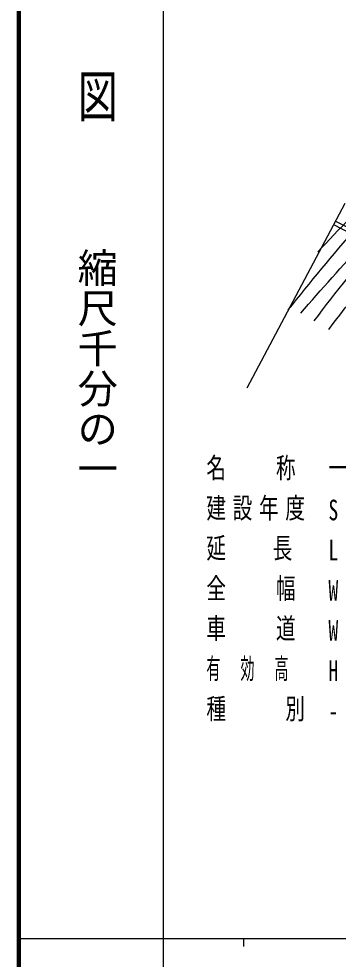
# Model space of a CAD drawing. Units: millimetres, scale not verified. Extents: x 40000 to 680000, y 20000 to 380000.
# Drawn here: x 40000 to 79830, y 202409 to 319525 of the extents above; entities that cross this region are included whole.
import ezdxf
from ezdxf.enums import TextEntityAlignment as Align

# ---------------------------------------------------------------- set-up
doc = ezdxf.new("R2010")
doc.units = ezdxf.units.MM
doc.header["$LTSCALE"] = 1000
for name, color, linetype, lineweight in [('M-BGD', 7, 'Continuous', 25), ('M-BMK-SRVR', 3, 'Continuous', 25), ('M-TTL', 2, 'Continuous', 140), ('M-TTL-BAND', 7, 'Continuous', 25)]:
    doc.layers.add(name, color=color, linetype=linetype, lineweight=lineweight)
doc.layers.add('M-STR-STR1', color=1, linetype='Continuous')
doc.styles.add('@ＭＳ ゴシック', font='')
doc.styles.add('ＭＳ ゴシック', font='')
doc.styles.get('@ＭＳ ゴシック').set_extended_font_data('@MS Gothic')
doc.styles.get('ＭＳ ゴシック').set_extended_font_data('MS Gothic')

msp = doc.modelspace()

# ---------------------------------------------------------------- linework, layer by layer
at = {"layer": 'M-BGD'}
for p, q in [((79476, 294335), (104870, 281355)), ((79249, 293890), (104643, 280910))]:
    msp.add_line(p, q, dxfattribs=at)
for points, knots in [([(73590, 283273), (76368, 286712), (79147, 290150), (82111, 293429), (85166, 296807), (88419, 300016), (91859, 303001), (93465, 304395), (95113, 305741), (96761, 307087)], [0, 0, 0, 0, 1, 1, 1, 2, 2, 2, 3, 3, 3, 3]), ([(77282, 290497), (79964, 293330), (82646, 296163), (85418, 298905), (88493, 301947), (91678, 304876), (94864, 307805)], [0, 0, 0, 0, 1, 1, 1, 2, 2, 2, 2]), ([(75153, 282852), (77748, 285823), (80344, 288794), (83070, 291643), (86123, 294834), (89340, 297871), (92680, 300762), (94742, 302546), (96850, 304275), (98959, 306003)], [0, 0, 0, 0, 1, 1, 1, 2, 2, 2, 3, 3, 3, 3]), ([(76846, 281924), (79581, 285505), (82316, 289085), (85527, 292189), (88309, 294879), (91448, 297210), (94591, 299506), (96901, 301193), (99213, 302861), (101525, 304529)], [0, 0, 0, 0, 1, 1, 1, 2, 2, 2, 3, 3, 3, 3]), ([(78647, 280832), (80466, 283230), (82284, 285628), (84326, 287821), (86835, 290516), (89680, 292904), (92625, 295138), (96342, 297958), (100217, 300534), (104092, 303109)], [0, 0, 0, 0, 1, 1, 1, 2, 2, 2, 3, 3, 3, 3])]:
    msp.add_open_spline(points, degree=3, knots=knots, dxfattribs=at)
at = {"layer": 'M-BMK-SRVR'}
msp.add_line((80641, 296514), (68449, 273535), dxfattribs=at)
at = {"layer": 'M-TTL'}
msp.add_line((40000, 380000), (40000, 20000), dxfattribs=at)
at = {"layer": 'M-TTL-BAND'}
for p, q in [((58000, 370000), (58000, 20000)), ((40000, 205000), (579000, 205000)), ((68000, 205000), (68000, 204000))]:
    msp.add_line(p, q, dxfattribs=at)

# ---------------------------------------------------------------- texts
at = {"layer": 'M-STR-STR1', "char_height": 2566, "attachment_point": 7, "style": 'ＭＳ ゴシック'}
for s, insert in [('\\T1.18;\\W0.7;名\u3000\u3000称', (63389, 262029)), ('\\T1.18;\\W0.7;一の谷隧道', (78611, 262029)), ('\\T1.34;\\W0.7;建設年度\\~', (63389, 257029)), ('\\T2.55;\\W0.7;S45.12', (78611, 257029)), ('\\T1.69;\\W0.7;延\\~\\~長', (63389, 252029)), ('\\T2.55;\\W0.7;L=83.8', (78611, 252029)), ('\\T1.18;\\W0.7;全\u3000\u3000幅', (63389, 247029)), ('\\T2.55;\\W0.7;W1=7.0', (78611, 247029)), ('\\T1.18;\\W0.7;車\u3000\u3000道', (63389, 242029)), ('\\T2.55;\\W0.7;W2=5.5', (78611, 242029)), ('\\T1.62;\\W0.5;有\\~効\\~高', (63389, 237029)), ('\\T2.61;\\W0.7;H=4.2', (78611, 237029)), ('\\T1.34;\\W0.7;種\u3000\u3000別\\~', (63389, 232029)), ('\\T2.55;\\W0.7;------', (78611, 232029))]:
    msp.add_mtext(s, dxfattribs=dict(at, insert=insert))
at = {"layer": 'M-TTL-BAND', "style": '@ＭＳ ゴシック', "width": 1.4}
msp.add_text('平  面  図', height=3666, rotation=270, dxfattribs=at).set_placement((49777, 306475), align=Align.MIDDLE_RIGHT)
at = {"layer": 'M-TTL-BAND', "style": '@ＭＳ ゴシック'}
msp.add_text('縮尺千分の一', height=3666, rotation=270, dxfattribs=at).set_placement((49777, 261030), align=Align.MIDDLE_RIGHT)

doc.saveas('drawing.dxf')
